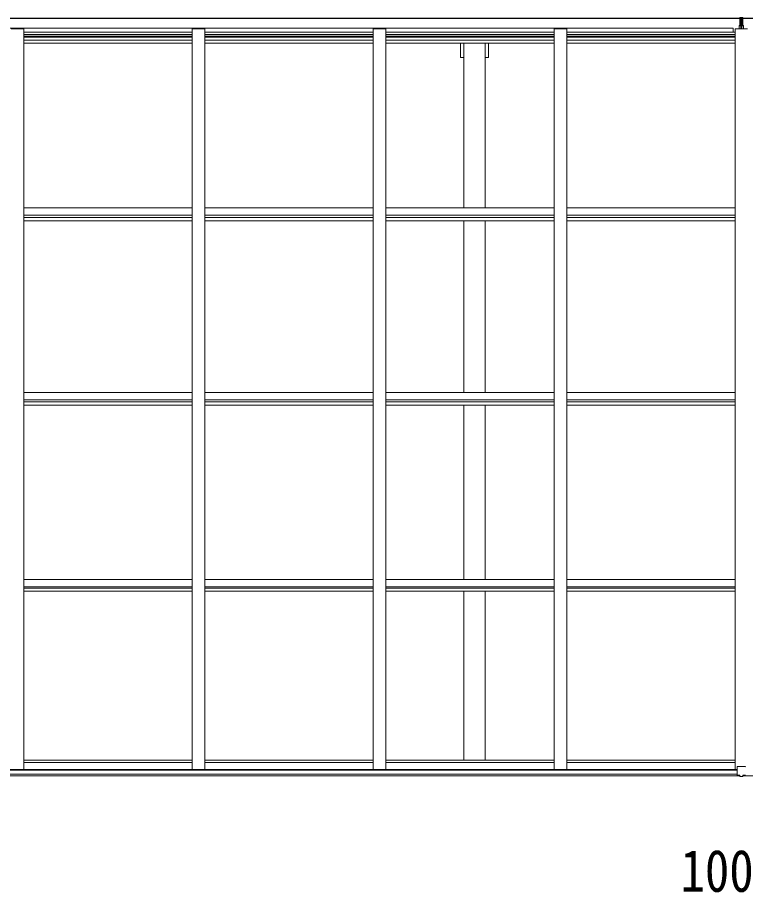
# Model space of a CAD drawing. Units: millimetres at full size; details may follow other scales. Extents: x -9783 to 9892, y -6828 to 6752.
# Drawn here: x -292 to 2588, y 975 to 4435 of the extents above; entities that cross this region are included whole.
import ezdxf
from ezdxf.enums import TextEntityAlignment as Align

# ---------------------------------------------------------------- set-up
doc = ezdxf.new("R2010")
doc.units = ezdxf.units.MM
doc.header["$LTSCALE"] = 35
for name, color, linetype, lineweight in [('0-1_本体', 4, 'Continuous', 9), ('0-2_部品', 7, 'Continuous', 9), ('0-A_寸法', 6, 'Continuous', 9)]:
    doc.layers.add(name, color=color, linetype=linetype, lineweight=lineweight)
doc.styles.add('ＭＳ ゴシック', font='')
doc.styles.get('ＭＳ ゴシック').set_extended_font_data('MS Gothic')

msp = doc.modelspace()

# ---------------------------------------------------------------- linework, layer by layer
at = {"layer": '0-1_本体'}
for p, q in [((-2438.88, 4433.27), (2565.12, 4433.27)), ((-2438.88, 4431.2), (2565.12, 4431.2)), ((2570.06, 4433.27), (2570.12, 4433.27)), ((2573.18, 4433.27), (2573.12, 4433.27)), ((7582.12, 4433.27), (2578.12, 4433.27)), ((7582.12, 4431.2), (2578.12, 4431.2)), ((-2407.88, 4393), (2539.12, 4393)), ((-317.38, 4390.96), (-267.38, 4390.96)), ((-267.38, 1461.05), (-267.38, 4390.96)), ((-267.38, 4377.93), (398.62, 4377.93)), ((-267.38, 4368.56), (398.62, 4368.56)), ((-267.38, 4361.49), (398.62, 4361.49)), ((398.62, 4390.96), (448.62, 4390.96)), ((398.62, 1461.05), (398.62, 4390.96)), ((448.62, 1461.05), (448.62, 4390.96)), ((448.62, 4377.93), (1114.62, 4377.93)), ((448.62, 4368.56), (1114.62, 4368.56)), ((448.62, 4361.49), (1114.62, 4361.49)), ((1164.62, 4390.96), (1114.62, 4390.96)), ((1114.62, 1461.05), (1114.62, 4390.96)), ((1164.62, 1461.05), (1164.62, 4390.96)), ((1164.62, 4377.93), (1830.62, 4377.93)), ((1164.62, 4368.56), (1830.62, 4368.56)), ((1164.62, 4361.49), (1830.62, 4361.49)), ((1880.62, 4390.96), (1830.62, 4390.96)), ((1830.62, 1461.05), (1830.62, 4390.96)), ((1880.62, 1461.05), (1880.62, 4390.96)), ((1880.62, 4377.93), (2546.62, 4377.93)), ((1880.62, 4368.56), (2546.62, 4368.56)), ((1880.62, 4361.49), (2546.62, 4361.49)), ((2539.12, 4377.93), (2539.12, 4393)), ((2596.62, 4390.96), (2546.62, 4390.96)), ((2546.62, 1461.05), (2546.62, 4390.96)), ((-267.38, 4357.71), (398.62, 4357.71)), ((-267.38, 4346.36), (398.62, 4346.36)), ((-267.38, 4333.54), (398.62, 4333.54)), ((448.62, 4357.71), (1114.62, 4357.71)), ((448.62, 4346.36), (1114.62, 4346.36)), ((448.62, 4333.54), (1114.62, 4333.54)), ((1164.62, 4357.71), (1830.62, 4357.71)), ((1164.62, 4346.36), (1830.62, 4346.36)), ((1164.62, 4333.54), (1830.62, 4333.54)), ((1460.62, 4277.27), (1460.62, 4333.54)), ((1473.12, 3682.77), (1473.12, 4333.54)), ((1558.12, 3682.77), (1558.12, 4333.54)), ((1880.62, 4357.71), (2546.62, 4357.71)), ((1880.62, 4346.36), (2546.62, 4346.36)), ((1880.62, 4333.54), (2546.62, 4333.54)), ((1460.62, 4277.27), (1473.12, 4277.27)), ((-267.38, 3682.77), (398.62, 3682.77)), ((448.62, 3682.77), (1114.62, 3682.77)), ((1164.62, 3682.77), (1830.62, 3682.77)), ((1880.62, 3682.77), (2547.41, 3682.77)), ((-267.38, 3653.7), (398.62, 3653.7)), ((-267.38, 3644.21), (398.62, 3644.21)), ((448.62, 3653.7), (1114.62, 3653.7)), ((448.62, 3644.21), (1114.62, 3644.21)), ((1164.62, 3653.7), (1830.62, 3653.7)), ((1164.62, 3644.21), (1830.62, 3644.21)), ((1880.62, 3653.7), (2547.41, 3653.7)), ((1880.62, 3644.21), (2547.41, 3644.21)), ((-267.38, 3631.32), (398.62, 3631.32)), ((448.62, 3631.32), (1114.62, 3631.32)), ((1164.62, 3631.32), (1830.62, 3631.32)), ((1473.12, 2951.96), (1473.12, 3631.32)), ((1558.12, 2951.96), (1558.12, 3631.32)), ((1880.62, 3631.32), (2547.41, 3631.32)), ((-267.38, 2951.96), (398.62, 2951.96)), ((448.62, 2951.96), (1114.62, 2951.96)), ((1164.62, 2951.96), (1830.62, 2951.96)), ((1880.62, 2951.96), (2546.62, 2951.96)), ((-267.38, 2922.51), (398.62, 2922.51)), ((-267.38, 2915.44), (398.62, 2915.44)), ((448.62, 2922.51), (1114.62, 2922.51)), ((448.62, 2915.44), (1114.62, 2915.44)), ((1164.62, 2922.51), (1830.62, 2922.51)), ((1164.62, 2915.44), (1830.62, 2915.44)), ((1880.62, 2922.51), (2546.62, 2922.51)), ((1880.62, 2915.44), (2546.62, 2915.44)), ((-267.38, 2902.46), (398.62, 2902.46)), ((448.62, 2902.46), (1114.62, 2902.46)), ((1164.62, 2902.46), (1830.62, 2902.46)), ((1473.12, 2213.16), (1473.12, 2902.46)), ((1558.12, 2213.16), (1558.12, 2902.46)), ((1880.62, 2902.46), (2546.62, 2902.46)), ((-267.38, 2213.16), (398.62, 2213.16)), ((-267.38, 2183.43), (398.62, 2183.43)), ((448.62, 2213.16), (1114.62, 2213.16)), ((448.62, 2183.43), (1114.62, 2183.43)), ((1164.62, 2213.16), (1830.62, 2213.16)), ((1164.62, 2183.43), (1830.62, 2183.43)), ((1880.62, 2213.16), (2547.41, 2213.16)), ((1880.62, 2183.43), (2547.41, 2183.43)), ((-267.38, 2178.81), (398.62, 2178.81)), ((-267.38, 2165.78), (398.62, 2165.78)), ((448.62, 2178.81), (1114.62, 2178.81)), ((448.62, 2165.78), (1114.62, 2165.78)), ((1164.62, 2178.81), (1830.62, 2178.81)), ((1164.62, 2165.78), (1830.62, 2165.78)), ((1473.12, 2165.78), (1473.12, 1498.27)), ((1558.12, 2165.78), (1558.12, 1498.27)), ((1880.62, 2178.81), (2547.41, 2178.81)), ((1880.62, 2165.78), (2547.41, 2165.78)), ((-267.38, 1498.27), (398.62, 1498.27)), ((-267.38, 1489.16), (398.62, 1489.16)), ((448.62, 1498.27), (1114.62, 1498.27)), ((448.62, 1489.16), (1114.62, 1489.16)), ((1164.62, 1498.27), (1830.62, 1498.27)), ((1164.62, 1489.16), (1830.62, 1489.16)), ((1880.62, 1498.27), (2546.62, 1498.27)), ((1880.62, 1489.16), (2546.62, 1489.16)), ((-2424.42, 1461.05), (2555.12, 1461.05)), ((-2423.88, 1458.7), (2555.12, 1458.7)), ((-2433.88, 1435.6), (2565.12, 1435.6)), ((-2423.88, 1443.04), (2555.12, 1443.04)), ((7577.12, 1435.6), (2578.12, 1435.6))]:
    msp.add_line(p, q, dxfattribs=at)
msp.add_lwpolyline([(1558.12, 4277.27), (1570.62, 4277.27), (1570.62, 4333.54)], dxfattribs=at)
at = {"layer": '0-2_部品'}
for p, q in [((2565.12, 4434.99), (2569.96, 4435.28)), ((2565.12, 4431.98), (2565.12, 4434.99)), ((2565.12, 4431.98), (2571.62, 4432.38)), ((2570.12, 4432.29), (2565.12, 4431.98)), ((2565.12, 4430.49), (2565.12, 4431.98)), ((2565.12, 4430.49), (2565.12, 4431.98)), ((2569.96, 4435.28), (2571.62, 4435.38)), ((2571.62, 4432.38), (2570.12, 4432.29)), ((2570.12, 4429.49), (2570.12, 4432.29)), ((2571.62, 4435.38), (2571.62, 4432.38)), ((2571.62, 4435.38), (2571.62, 4432.38)), ((2573.28, 4435.28), (2571.62, 4435.38)), ((2578.12, 4431.98), (2571.62, 4432.38)), ((2571.62, 4432.38), (2573.12, 4432.29)), ((2573.12, 4429.49), (2573.12, 4432.29)), ((2573.12, 4432.29), (2578.12, 4431.98)), ((2578.12, 4434.99), (2573.28, 4435.28)), ((2578.12, 4431.98), (2578.12, 4434.99)), ((2578.12, 4430.49), (2578.12, 4431.98)), ((2578.12, 4430.49), (2578.12, 4431.98)), ((2563.12, 4403.93), (2570.12, 4403.99)), ((2563.12, 4403.43), (2570.12, 4403.49)), ((2563.12, 4402.55), (2563.12, 4403.43)), ((2563.12, 4402.55), (2570.12, 4402.49)), ((2563.12, 4391.16), (2563.12, 4402.05)), ((2563.12, 4391.16), (2563.12, 4402.05)), ((2566.12, 4429.49), (2570.12, 4429.49)), ((2566.12, 4427.66), (2566.12, 4429.49)), ((2570.12, 4429.49), (2566.12, 4429.49)), ((2566.12, 4427.59), (2566.12, 4429.49)), ((2566.12, 4427.66), (2570.12, 4427.59)), ((2566.12, 4424.05), (2566.12, 4427.66)), ((2570.12, 4427.59), (2566.12, 4427.59)), ((2566.12, 4424.05), (2570.12, 4423.99)), ((2566.12, 4415.82), (2566.12, 4424.05)), ((2566.12, 4415.82), (2570.12, 4415.78)), ((2566.12, 4403.95), (2566.12, 4415.82)), ((2566.12, 4403.95), (2566.12, 4415.78)), ((2570.12, 4429.49), (2570.12, 4418.77)), ((2570.12, 4429.49), (2570.12, 4418.77)), ((2570.12, 4418.77), (2573.12, 4418.77)), ((2570.12, 4411.7), (2570.12, 4418.77)), ((2573.12, 4418.77), (2570.12, 4418.77)), ((2570.12, 4411.7), (2570.12, 4418.77)), ((2570.12, 4411.7), (2573.12, 4411.7)), ((2570.12, 4402.06), (2570.12, 4411.7)), ((2573.12, 4411.7), (2570.12, 4411.7)), ((2570.12, 4402.06), (2570.12, 4411.7)), ((2570.12, 4402.06), (2573.12, 4402.06)), ((2570.12, 4394.99), (2570.12, 4402.06)), ((2573.12, 4402.06), (2570.12, 4402.06)), ((2570.12, 4394.99), (2570.12, 4402.06)), ((2573.12, 4429.49), (2577.12, 4429.49)), ((2573.12, 4429.49), (2573.12, 4418.77)), ((2573.12, 4429.49), (2573.12, 4418.77)), ((2577.12, 4429.49), (2573.12, 4429.49)), ((2577.12, 4427.66), (2573.12, 4427.59)), ((2573.12, 4427.59), (2577.12, 4427.59)), ((2577.12, 4424.05), (2573.12, 4423.99)), ((2573.12, 4411.7), (2573.12, 4418.77)), ((2573.12, 4411.7), (2573.12, 4418.77)), ((2577.12, 4415.82), (2573.12, 4415.78)), ((2573.12, 4402.06), (2573.12, 4411.7)), ((2573.12, 4402.06), (2573.12, 4411.7)), ((2580.12, 4403.93), (2573.12, 4403.99)), ((2580.12, 4403.43), (2573.12, 4403.49)), ((2580.12, 4402.55), (2573.12, 4402.49)), ((2573.12, 4394.99), (2573.12, 4402.06)), ((2573.12, 4394.99), (2573.12, 4402.06)), ((2577.12, 4427.59), (2577.12, 4429.49)), ((2577.12, 4427.66), (2577.12, 4429.49)), ((2577.12, 4424.05), (2577.12, 4427.66)), ((2577.12, 4415.82), (2577.12, 4424.05)), ((2577.12, 4403.95), (2577.12, 4415.82)), ((2577.12, 4403.95), (2577.12, 4415.78)), ((2580.12, 4402.55), (2580.12, 4403.43)), ((2580.12, 4391.16), (2580.12, 4402.05)), ((2580.12, 4391.16), (2580.12, 4402.05)), ((2570.12, 4394.99), (2573.12, 4394.99)), ((2570.12, 4394.99), (2570.12, 4391.16)), ((2573.12, 4394.99), (2570.12, 4394.99)), ((2570.12, 4394.99), (2570.12, 4391.16)), ((2573.12, 4394.99), (2573.12, 4391.16)), ((2573.12, 4394.99), (2573.12, 4391.16)), ((2555.12, 1439.14), (2555.12, 1471.46)), ((2555.12, 1439.14), (2555.12, 1471.46)), ((2587.12, 1472.46), (2556.12, 1472.46)), ((2556.12, 1472.46), (2587.12, 1472.46)), ((2555.12, 1439.14), (2555.12, 1439.1)), ((2555.12, 1439.14), (2555.12, 1439.1)), ((2565.12, 1438.37), (2556.12, 1438.43)), ((2565.12, 1438.37), (2556.12, 1438.43)), ((2578.12, 1438.37), (2587.12, 1438.43)), ((2578.12, 1438.37), (2587.12, 1438.43))]:
    msp.add_line(p, q, dxfattribs=at)
for points in [[(2571.62, 4435.38), (2565.12, 4434.99), (2565.12, 4431.98)], [(2571.62, 4435.38), (2578.12, 4434.99), (2578.12, 4431.98)], [(2570.12, 4403.99), (2563.12, 4403.93), (2563.12, 4403.43)], [(2570.12, 4403.49), (2563.12, 4403.43), (2563.12, 4403.93)], [(2570.12, 4401.99), (2563.12, 4402.05), (2563.12, 4402.55), (2563.12, 4403.43)], [(2570.12, 4402.49), (2563.12, 4402.55), (2563.12, 4402.05), (2570.12, 4401.99)], [(2570.12, 4423.99), (2566.12, 4423.99), (2566.12, 4427.59)], [(2570.12, 4415.78), (2566.12, 4415.78), (2566.12, 4423.99)], [(2573.12, 4423.99), (2577.12, 4423.99), (2577.12, 4427.59)], [(2573.12, 4415.78), (2577.12, 4415.78), (2577.12, 4423.99)], [(2573.12, 4403.99), (2580.12, 4403.93), (2580.12, 4403.43)], [(2573.12, 4403.49), (2580.12, 4403.43), (2580.12, 4403.93)], [(2573.12, 4401.99), (2580.12, 4402.05), (2580.12, 4402.55), (2580.12, 4403.43)], [(2573.12, 4402.49), (2580.12, 4402.55), (2580.12, 4402.05), (2573.12, 4401.99)], [(2571.62, 1432.95), (2565.12, 1433.34), (2565.12, 1438.37)], [(2571.62, 1432.95), (2565.12, 1433.34), (2565.12, 1438.37)], [(2571.62, 1432.95), (2578.12, 1433.34), (2578.12, 1438.37)], [(2571.62, 1432.95), (2578.12, 1433.34), (2578.12, 1438.37)]]:
    msp.add_lwpolyline(points, dxfattribs=at)
for centre, start, end in [((2566.12, 4430.49), 180, 270), ((2566.12, 4430.49), 180, 270), ((2577.12, 4430.49), 270, 0), ((2577.12, 4430.49), 270, 0), ((2556.12, 1471.46), 90, 180), ((2556.12, 1471.46), 90, 180), ((2587.12, 1471.46), 0, 90), ((2587.12, 1471.46), 0, 90)]:
    msp.add_arc(centre, 1, start, end, dxfattribs=at)
for centre, major_axis, ratio, start_param, end_param in [((2570.15, 4432.29), (0.18, -2.99), 0.008711, 3.1415927, 4.7113235), ((2398.25, 4421.77), (171.87, 10.52), 0.017422, 6.2821194, 6.2831848), ((2573.09, 4432.29), (-0.18, -2.99), 0.008711, 1.5718618, 3.1415927), ((2744.99, 4421.77), (-171.87, 10.52), 0.017422, 0.0000005, 0.0010659), ((2556.12, 1439.14), (1, -0.012), 0.707053, 3.2044821, 4.7211143), ((2556.12, 1439.14), (1, -0.012), 0.707053, 3.2044821, 4.7211143), ((2587.12, 1439.14), (-1, -0.012), 0.707053, 1.562071, 3.0787032), ((2587.12, 1439.14), (-1, -0.012), 0.707053, 1.562071, 3.0787032)]:
    msp.add_ellipse(centre, major_axis=major_axis, ratio=ratio, start_param=start_param, end_param=end_param, dxfattribs=at)

# ---------------------------------------------------------------- texts
at = {"layer": '0-A_寸法', "color": 7, "style": 'ＭＳ ゴシック', "width": 0.85}
msp.add_text('10064', height=166.8, dxfattribs=at).set_placement((2331, 927.24), align=Align.BOTTOM_LEFT)

doc.saveas('drawing.dxf')
